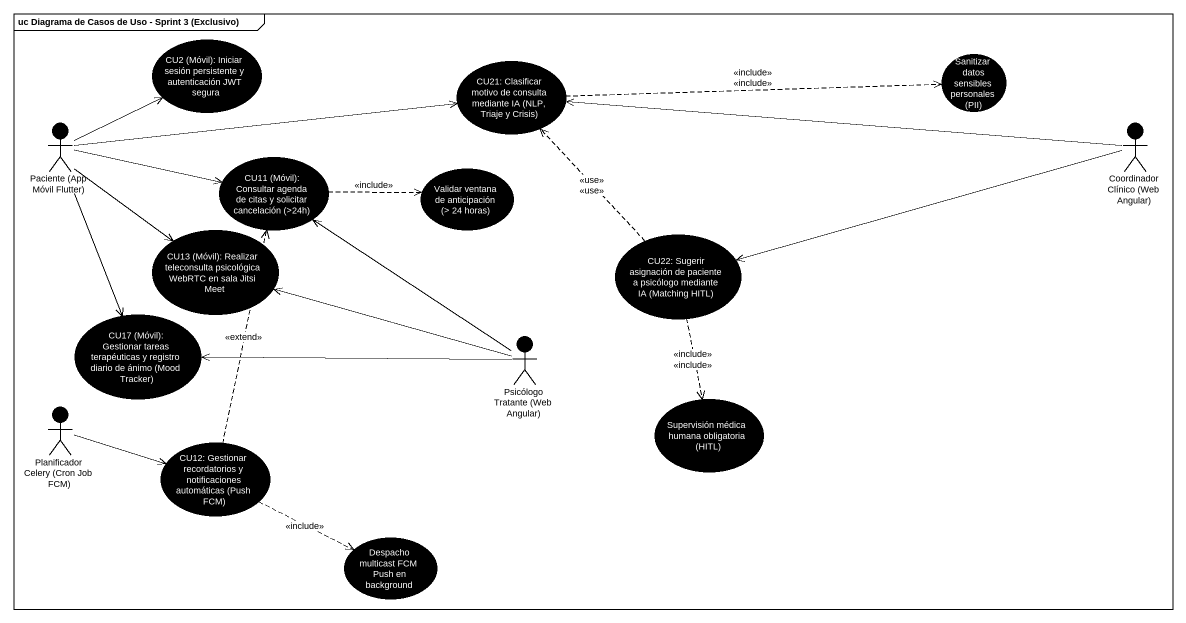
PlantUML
@startuml
mainframe uc Diagrama de Casos de Uso - Sprint 3 (Exclusivo)
usecase "CU2 (Móvil): Iniciar sesión persistente y autenticación JWT segura" as CU2_Móvil_Iniciar_sesión #000000
usecase "CU21: Clasificar motivo de consulta mediante IA (NLP, Triaje y Crisis)" as CU21_Clasificar_motivo_de #000000
usecase "Sanitizar datos sensibles personales (PII)" as Sanitizar_datos_sensibles #000000
actor "Paciente (App Móvil Flutter)" as Paciente_App_Móvil_Flutter #000000
actor "Coordinador Clínico (Web Angular)" as Coordinador_Clínico_Web #000000
usecase "CU11 (Móvil): Consultar agenda de citas y solicitar cancelación (>24h)" as CU11_Móvil_Consultar_agenda #000000
usecase "Validar ventana de anticipación (> 24 horas)" as Validar_ventana_de #000000
usecase "CU13 (Móvil): Realizar teleconsulta psicológica WebRTC en sala Jitsi Meet" as CU13_Móvil_Realizar #000000
usecase "CU22: Sugerir asignación de paciente a psicólogo mediante IA (Matching HITL)" as CU22_Sugerir_asignación_de #000000
usecase "CU17 (Móvil): Gestionar tareas terapéuticas y registro diario de ánimo (Mood Tracker)" as CU17_Móvil_Gestionar_tareas #000000
actor "Psicólogo Tratante (Web Angular)" as Psicólogo_Tratante_Web #000000
actor "Planificador Celery (Cron Job FCM)" as Planificador_Celery_Cron #000000
usecase "Supervisión médica humana obligatoria (HITL)" as Supervisión_médica_humana #000000
usecase "CU12: Gestionar recordatorios y notificaciones automáticas (Push FCM)" as CU12_Gestionar #000000
usecase "Despacho multicast FCM Push en background" as Despacho_multicast_FCM_Push #000000
CU21_Clasificar_motivo_de .right.> Sanitizar_datos_sensibles : <<include>>\n<<include>>
Paciente_App_Móvil_Flutter -up-> CU2_Móvil_Iniciar_sesión
Paciente_App_Móvil_Flutter -right-> CU21_Clasificar_motivo_de
Paciente_App_Móvil_Flutter -right-> CU11_Móvil_Consultar_agenda
Paciente_App_Móvil_Flutter --> CU13_Móvil_Realizar
Paciente_App_Móvil_Flutter --> CU17_Móvil_Gestionar_tareas
Coordinador_Clínico_Web -left-> CU21_Clasificar_motivo_de
Coordinador_Clínico_Web -left-> CU22_Sugerir_asignación_de
CU11_Móvil_Consultar_agenda .right.> Validar_ventana_de : <<include>>
CU22_Sugerir_asignación_de .up.> CU21_Clasificar_motivo_de : <<use>>\n<<use>>
CU22_Sugerir_asignación_de ..> Supervisión_médica_humana : <<include>>\n<<include>>
Psicólogo_Tratante_Web -up-> CU11_Móvil_Consultar_agenda
Psicólogo_Tratante_Web -left-> CU13_Móvil_Realizar
Psicólogo_Tratante_Web -left-> CU17_Móvil_Gestionar_tareas
Planificador_Celery_Cron -right-> CU12_Gestionar
CU12_Gestionar .up.> CU11_Móvil_Consultar_agenda : <<extend>>
CU12_Gestionar .right.> Despacho_multicast_FCM_Push : <<include>>
@enduml
